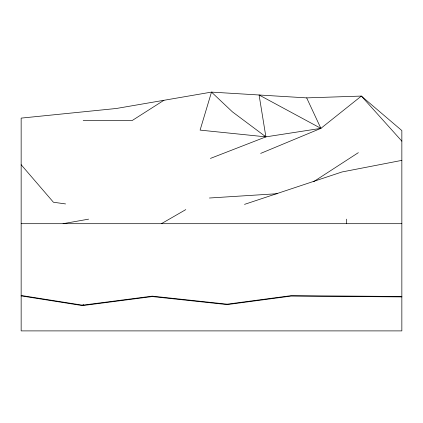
<?xml version="1.0" encoding="UTF-8"?>
<svg xmlns="http://www.w3.org/2000/svg" width="423" height="423" viewBox="0 0 423 423"><rect width="100%" height="100%" fill="white"/><g stroke="black" fill="none" stroke-linecap="round" stroke-linejoin="round"><path stroke-width="0.63" d="M260.668 153.406L320.888 128.359L361.369 96.074L401.85 130.57L401.85 330.897L21.15 330.897L21.15 118.112L116.325 108.489L211.5 92.103L306.675 97.882L361.369 96.074L401.85 141.15M313.575 181.7L358.339 152.671M163.913 100.293L132.198 120.523L83.188 120.523M161.396 223.688L185.792 209.612M21.15 295.466L82.506 305.179L83.712 304.65M210.427 158.419L265.887 136.862L320.888 128.359L306.675 97.882M244.51 204.378L342.022 171.96L401.85 160.37M63.048 223.688L88.608 219.146M82.506 305.179L152.269 296.137L227.167 304.174L290.987 295.666L401.85 296.47M209.417 198.012L277.239 193.708M21.15 223.698L401.85 223.698M401.85 296.904L290.987 296.1L227.167 304.608L152.269 296.571L82.506 305.612L21.15 295.899M65.581 203.934L53.414 202.231L21.15 164.727M320.888 128.359L259.088 94.99L265.887 136.862L200.095 130.11L211.5 92.103L232.396 111.836L265.887 136.862L264.867 136.026M346.416 219.146L346.416 223.688"/></g></svg>
